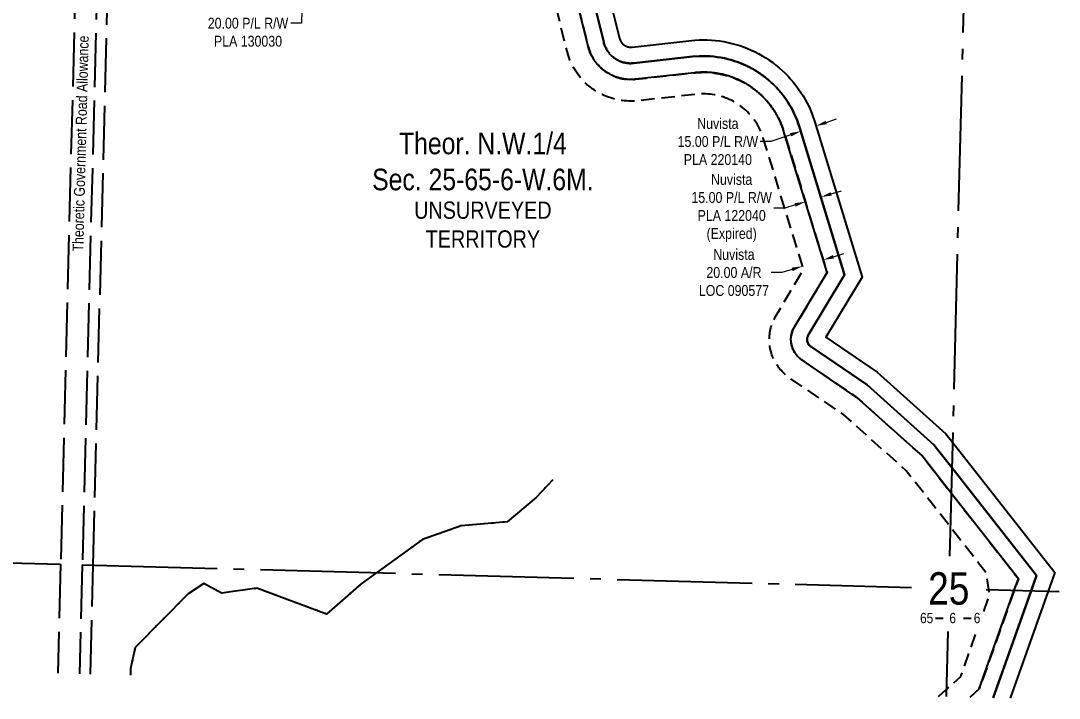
# Model space of a CAD drawing. Extents: x 383425 to 391668, y 6055101 to 6059545.
# Drawn here: x 385082 to 386043, y 6057669 to 6058296 of the extents above; entities that cross this region are included whole.
import ezdxf
from ezdxf.enums import TextEntityAlignment as Align

# ---------------------------------------------------------------- set-up
doc = ezdxf.new("R2010")
doc.units = 0
doc.header["$LTSCALE"] = 5
doc.header["$PDMODE"] = 35
doc.header["$PDSIZE"] = 20
for name, pattern in [('foc-ACCESSROAD', [3.75, 2.5, -1.25]), ('foc-QUARTERLINE', [33, 25, -3, 2, -3]), ('foc-UNSURVEYED', [12.5, 10, -2.5]), ('foc-WHEELTRACKS', [2, 0.4, -1.6])]:
    doc.linetypes.add(name, pattern=pattern)
doc.layers.get('Defpoints').update_dxf_attribs({"color": 9})
for name, color, linetype in [('10', 1, 'Continuous'), ('9', 3, 'Continuous'), ('C-AR', 13, 'foc-ACCESSROAD'), ('C-RW', 13, 'Continuous'), ('C-SYMBOL', 7, 'Continuous'), ('HYDROLOGY', 150, 'Continuous'), ('L-QSEC', 8, 'foc-QUARTERLINE'), ('L-ROAD-T', 7, 'Continuous'), ('L-SECLBL', 7, 'Continuous'), ('L-UNS-T', 3, 'Continuous'), ('L-USEC', 7, 'foc-UNSURVEYED'), ('T-WATER-P3', 160, 'foc-WHEELTRACKS')]:
    doc.layers.add(name, color=color, linetype=linetype)
doc.layers.add('C-AR-T', color=13, linetype='Continuous', lineweight=9)
doc.layers.add('C-RW-T', color=13, linetype='Continuous', lineweight=9)
doc.styles.add('175L', font='ARIALN.TTF', dxfattribs={"height": 20})
doc.styles.add('80CG', font='ARIALN.TTF', dxfattribs={"height": 10})
doc.styles.add('80L', font='ARIALN.TTF', dxfattribs={"height": 10})
doc.styles.add('foc-LtypeFont', font='ARIALN.TTF', dxfattribs={"height": 7.35})
doc.styles.add('SIMPLEX', font='ARIALN.TTF')
doc.linetypes.add('foc-TOPO-flowdirection-NOLINE', pattern='A,0,[">",foc-LtypeFont,S=0.3,R=0,X=0,Y=-0.945],-20,[">",foc-LtypeFont,S=0.3,R=0,X=0,Y=-0.945],0', length=20)
doc.dimstyles.new('Compass 5 000', dxfattribs={"dimscale": 5, "dimtxt": 9, "dimasz": 2, "dimexe": 0.2, "dimexo": 0.0625, "dimgap": 0.5, "dimtad": 0, "dimtih": 1, "dimtoh": 1, "dimzin": 0, "dimdsep": 46, "dimtxsty": '80CG', "dimcen": 0.1, "dimse1": 1, "dimse2": 1, "dimclrd": 256, "dimclrt": 256, "dimaunit": 1, "dimadec": 4, "dimazin": 0, "dimtfac": 0.06, "dimtofl": 0, "dimtmove": 0, "dimatfit": 1, "dimfxl": 0.2, "dimtolj": 1, "dimtzin": 0, "dimlwd": -1, "dimarcsym": 0})

# ---------------------------------------------------------------- blocks, each defined once
blk = doc.blocks.new('L-SECLBL')
at = {"layer": '9', "color": 7}
for p, q in [((-5.08, -27.83), (-12.29, -27.83)), ((20.7, -27.83), (13.5, -27.83))]:
    blk.add_line(p, q, dxfattribs=at)
at = {"layer": '10', "color": 2, "style": 'SIMPLEX'}
blk.add_attdef('SEC', text='', height=30, dxfattribs=at).set_placement((0, 0), align=Align.MIDDLE)
at = {"layer": '10', "color": 5, "style": '80L'}
blk.add_attdef('TWP', text='', height=9.5, dxfattribs=at).set_placement((-14.43, -27.37), align=Align.MIDDLE_RIGHT)
blk.add_attdef('RGE', text='', height=9.5, dxfattribs=at).set_placement((3.62, -27.37), align=Align.MIDDLE_CENTER)
blk.add_attdef('MER', text='', height=9.5, dxfattribs=at).set_placement((23.17, -27.37), align=Align.MIDDLE_LEFT)
blk = doc.blocks.new('*D82')
at = {"layer": 'C-AR-T', "transparency": 16777216}
for p, q in [((385834.5, 6058077.38), (385844.06, 6058080.31)), ((385796.25, 6058065.7), (385786.69, 6058062.77)), ((385786.69, 6058062.77), (385776.69, 6058062.77))]:
    blk.add_line(p, q, dxfattribs=at)
for points in [[(385834.01, 6058078.98), (385834.98, 6058075.79), (385824.93, 6058074.46)], [(385795.76, 6058067.29), (385796.74, 6058064.1), (385805.81, 6058068.62)]]:
    blk.add_solid(points, dxfattribs=at)
at = {"layer": 'Defpoints', "color": 0, "transparency": 16777216}
for p in [(385824.41, 6058076.18), (385805.29, 6058070.34), (385805.81, 6058068.62)]:
    blk.add_point(p, dxfattribs=at)
at = {"layer": 'C-AR-T', "transparency": 16777216, "insert": (385742.38, 6058062.77), "char_height": 10, "attachment_point": 5, "style": '80CG'}
blk.add_mtext('\\A1;Nuvista\\P20.00 A/R\\PLOC 090577', dxfattribs=at)
blk = doc.blocks.new('*D83')
at = {"layer": 'C-AR-T', "transparency": 16777216}
for p, q in [((385827.79, 6058201.62), (385837.24, 6058204.88)), ((385794.89, 6058190.24), (385776.59, 6058183.91)), ((385776.59, 6058183.91), (385766.59, 6058183.91))]:
    blk.add_line(p, q, dxfattribs=at)
for points in [[(385827.24, 6058203.19), (385828.33, 6058200.04), (385818.34, 6058198.35)], [(385794.35, 6058191.81), (385795.44, 6058188.66), (385804.34, 6058193.51)]]:
    blk.add_solid(points, dxfattribs=at)
at = {"layer": 'Defpoints', "color": 0, "transparency": 16777216}
for p in [(385804.34, 6058193.51), (385804.75, 6058192.34), (385818.74, 6058197.18)]:
    blk.add_point(p, dxfattribs=at)
at = {"layer": 'C-AR-T', "transparency": 16777216, "insert": (385727.51, 6058183.91), "char_height": 10, "attachment_point": 5, "style": '80CG'}
blk.add_mtext('\\A1;Nuvista\\P15.00 P/L R/W\\PPLA 220140', dxfattribs=at)
blk = doc.blocks.new('*D84')
at = {"layer": 'C-AR-T', "transparency": 16777216}
for p, q in [((385832.35, 6058135.53), (385841.91, 6058138.45)), ((385789.37, 6058122.4), (385779.37, 6058122.4)), ((385798.93, 6058125.32), (385789.37, 6058122.4))]:
    blk.add_line(p, q, dxfattribs=at)
for points in [[(385831.86, 6058137.13), (385832.83, 6058133.94), (385822.78, 6058132.61)], [(385798.45, 6058126.91), (385799.42, 6058123.73), (385808.5, 6058128.24)]]:
    blk.add_solid(points, dxfattribs=at)
at = {"layer": 'Defpoints', "color": 0, "transparency": 16777216}
for p in [(385819.24, 6058144.2), (385804.96, 6058139.83), (385808.5, 6058128.24)]:
    blk.add_point(p, dxfattribs=at)
at = {"layer": 'C-AR-T', "transparency": 16777216, "insert": (385740.28, 6058122.4), "char_height": 10, "attachment_point": 5, "style": '80CG'}
blk.add_mtext('\\A1;Nuvista\\P15.00 P/L R/W\\PPLA 122040\\P(Expired)', dxfattribs=at)
blk = doc.blocks.new('*D85')
at = {"layer": 'C-RW-T', "transparency": 16777216}
for p, q in [((385346.59, 6058474.1), (385346.83, 6058484.1)), ((385345.63, 6058434.12), (385342.25, 6058293.38)), ((385342.25, 6058293.38), (385332.25, 6058293.38))]:
    blk.add_line(p, q, dxfattribs=at)
for points in [[(385344.93, 6058474.14), (385348.26, 6058474.06), (385346.35, 6058464.1)], [(385343.96, 6058434.16), (385347.3, 6058434.08), (385345.87, 6058444.12)]]:
    blk.add_solid(points, dxfattribs=at)
at = {"layer": 'Defpoints', "color": 0, "transparency": 16777216}
for p in [(385328.49, 6058464.53), (385328.01, 6058444.55), (385345.87, 6058444.12)]:
    blk.add_point(p, dxfattribs=at)
at = {"layer": 'C-RW-T', "transparency": 16777216, "insert": (385292.71, 6058293.38), "char_height": 10, "attachment_point": 5, "style": '80CG'}
blk.add_mtext('\\A1;Nuvista\\P20.00 P/L R/W\\PPLA 130030', dxfattribs=at)

msp = doc.modelspace()

# ---------------------------------------------------------------- linework, layer by layer
at = {"layer": 'C-AR', "flags": 128}
for points in [[(385973.593, 6057749.153), (385979.042, 6057764.496), (385978.22, 6057769.516), (385975.625, 6057785.381), (385942.627, 6057827.41), (385901.83, 6057879.371), (385844.158, 6057931.143), (385793.918, 6057965.37), (385792.684, 6057966.243), (385791.481, 6057967.159), (385790.311, 6057968.117), (385789.176, 6057969.115), (385788.076, 6057970.153), (385787.015, 6057971.229), (385785.991, 6057972.342), (385785.007, 6057973.49), (385784.065, 6057974.672), (385783.164, 6057975.886), (385782.307, 6057977.131), (385781.494, 6057978.406), (385780.727, 6057979.709), (385780.005, 6057981.038), (385779.331, 6057982.391), (385778.706, 6057983.767), (385778.129, 6057985.165), (385777.601, 6057986.581), (385777.124, 6057988.016), (385776.698, 6057989.467), (385776.323, 6057990.932), (385776, 6057992.409), (385775.729, 6057993.896), (385775.51, 6057995.391), (385775.345, 6057996.895), (385775.232, 6057998.402), (385775.173, 6057999.912), (385775.166, 6058001.425), (385775.213, 6058002.936), (385775.314, 6058004.445), (385775.467, 6058005.948), (385775.673, 6058007.446), (385775.932, 6058008.936), (385776.243, 6058010.416), (385776.606, 6058011.883), (385777.021, 6058013.337), (385777.486, 6058014.775), (385778.002, 6058016.197), (385778.567, 6058017.599), (385779.182, 6058018.98), (385779.844, 6058020.339), (385781.311, 6058022.983), (385806.807, 6058065.363), (385769.583, 6058187.168), (385768.95, 6058189.118), (385768.247, 6058191.045), (385767.476, 6058192.945), (385766.639, 6058194.818), (385765.735, 6058196.659), (385764.767, 6058198.467), (385763.735, 6058200.239), (385762.641, 6058201.974), (385761.486, 6058203.669), (385760.272, 6058205.321), (385758.999, 6058206.93), (385757.671, 6058208.492), (385756.287, 6058210.006), (385754.851, 6058211.471), (385753.364, 6058212.883), (385751.828, 6058214.241), (385750.244, 6058215.545), (385748.615, 6058216.791), (385746.943, 6058217.979), (385745.23, 6058219.106), (385743.478, 6058220.172), (385741.689, 6058221.174), (385739.865, 6058222.114), (385738.01, 6058222.987), (385736.125, 6058223.795), (385734.212, 6058224.534), (385732.274, 6058225.206), (385730.313, 6058225.807), (385728.333, 6058226.34), (385726.335, 6058226.801), (385724.321, 6058227.192), (385722.295, 6058227.511), (385720.259, 6058227.757), (385718.215, 6058227.931), (385716.167, 6058228.032), (385714.116, 6058228.061), (385712.066, 6058228.017), (385707.976, 6058227.71), (385653.601, 6058221.706), (385651.481, 6058221.51), (385649.355, 6058221.386), (385647.227, 6058221.339), (385645.098, 6058221.365), (385642.971, 6058221.466), (385640.848, 6058221.642), (385638.734, 6058221.892), (385636.629, 6058222.216), (385634.538, 6058222.614), (385632.461, 6058223.084), (385630.403, 6058223.627), (385628.364, 6058224.243), (385626.348, 6058224.928), (385624.358, 6058225.685), (385622.395, 6058226.511), (385620.463, 6058227.405), (385618.563, 6058228.366), (385616.698, 6058229.393), (385614.869, 6058230.485), (385613.081, 6058231.641), (385611.334, 6058232.858), (385609.631, 6058234.136), (385607.974, 6058235.473), (385606.365, 6058236.868), (385604.805, 6058238.317), (385603.297, 6058239.821), (385601.843, 6058241.377), (385600.445, 6058242.982), (385599.103, 6058244.635), (385597.821, 6058246.335), (385596.598, 6058248.079), (385595.438, 6058249.864), (385594.341, 6058251.689), (385593.308, 6058253.551), (385592.342, 6058255.448), (385591.443, 6058257.378), (385590.611, 6058259.339), (385589.849, 6058261.327), (385589.158, 6058263.341), (385587.988, 6058267.435), (385560.994, 6058376.082), (385547.703, 6058439.213), (385546.558, 6058444.653), (385543.449, 6058459.322), (385536.078, 6058494.095), (385524.629, 6058548.807), (385516.102, 6058586.869), (385476.174, 6058765.146), (385473.259, 6058803.748), (385471.653, 6058825.073), (385470.848, 6058835.768), (385476.01, 6058834.215), (385491.362, 6058829.591), (385492.169, 6058818.899), (385495.058, 6058780.604), (385495.999, 6058768.097), (385536.717, 6058586.302), (385544.163, 6058553.043), (385553.37, 6058509.336), (385558.519, 6058484.881), (385563.971, 6058458.82), (385568.237, 6058438.725), (385580.485, 6058380.554), (385607.408, 6058272.188), (385607.629, 6058271.407), (385607.802, 6058270.81), (385608.036, 6058270.056), (385608.227, 6058269.456), (385608.48, 6058268.709), (385608.689, 6058268.107), (385608.962, 6058267.368), (385609.189, 6058266.766), (385609.475, 6058266.05), (385609.744, 6058265.458), (385610.076, 6058264.764), (385610.358, 6058264.184), (385610.708, 6058263.498), (385611.008, 6058262.919), (385611.376, 6058262.244), (385611.695, 6058261.666), (385612.08, 6058261.002), (385612.43, 6058260.402), (385612.832, 6058259.798), (385613.203, 6058259.253), (385613.637, 6058258.641), (385614.027, 6058258.099), (385614.476, 6058257.499), (385614.885, 6058256.961), (385615.349, 6058256.374), (385615.776, 6058255.841), (385616.282, 6058255.231), (385616.708, 6058254.762), (385617.213, 6058254.233), (385617.687, 6058253.741), (385618.205, 6058253.226), (385618.698, 6058252.741), (385619.229, 6058252.241), (385619.739, 6058251.766), (385620.281, 6058251.279), (385620.866, 6058250.761), (385621.366, 6058250.36), (385621.92, 6058249.932), (385622.492, 6058249.508), (385623.062, 6058249.09), (385623.644, 6058248.682), (385624.23, 6058248.276), (385624.821, 6058247.884), (385625.423, 6058247.491), (385626.021, 6058247.115), (385626.585, 6058246.777), (385627.097, 6058246.501), (385627.409, 6058246.334), (385627.846, 6058246.104), (385628.352, 6058245.846), (385628.669, 6058245.688), (385629.115, 6058245.468), (385629.627, 6058245.224), (385629.948, 6058245.073), (385630.404, 6058244.864), (385630.92, 6058244.634), (385631.247, 6058244.491), (385631.71, 6058244.292), (385632.231, 6058244.075), (385632.564, 6058243.956), (385633.038, 6058243.789), (385633.567, 6058243.609), (385633.903, 6058243.499), (385634.384, 6058243.342), (385634.917, 6058243.177), (385635.256, 6058243.075), (385635.744, 6058242.93), (385636.28, 6058242.779), (385636.623, 6058242.685), (385637.117, 6058242.554), (385637.655, 6058242.417), (385638, 6058242.333), (385638.491, 6058242.215), (385639.041, 6058242.114), (385639.39, 6058242.053), (385639.897, 6058241.966), (385640.44, 6058241.881), (385640.791, 6058241.829), (385641.303, 6058241.755), (385641.845, 6058241.684), (385642.198, 6058241.641), (385642.55, 6058241.599), (385642.877, 6058241.561), (385643.256, 6058241.524), (385643.609, 6058241.49), (385643.963, 6058241.457), (385644.295, 6058241.428), (385644.885, 6058241.39), (385645.38, 6058241.372), (385645.717, 6058241.365), (385646.089, 6058241.363), (385646.444, 6058241.363), (385646.799, 6058241.364), (385647.141, 6058241.366), (385647.508, 6058241.374), (385647.863, 6058241.383), (385648.218, 6058241.394), (385648.564, 6058241.404), (385648.927, 6058241.423), (385649.282, 6058241.444), (385649.636, 6058241.465), (385649.99, 6058241.486), (385650.344, 6058241.509), (385650.698, 6058241.532), (385651.05, 6058241.555), (385651.403, 6058241.579), (385705.779, 6058247.582), (385706.452, 6058247.64), (385707.126, 6058247.694), (385707.801, 6058247.748), (385708.501, 6058247.8), (385709.151, 6058247.839), (385709.827, 6058247.876), (385710.503, 6058247.911), (385711.231, 6058247.946), (385711.856, 6058247.967), (385712.533, 6058247.986), (385713.209, 6058248.003), (385713.965, 6058248.02), (385714.564, 6058248.024), (385715.241, 6058248.026), (385715.918, 6058248.025), (385716.656, 6058248.018), (385717.271, 6058247.985), (385717.947, 6058247.945), (385718.623, 6058247.903), (385719.429, 6058247.85), (385719.974, 6058247.807), (385720.65, 6058247.749), (385721.324, 6058247.69), (385722.154, 6058247.613), (385722.672, 6058247.56), (385723.345, 6058247.483), (385724.017, 6058247.406), (385724.689, 6058247.326), (385725.205, 6058247.262), (385726.03, 6058247.147), (385726.7, 6058247.052), (385727.335, 6058246.958), (385727.906, 6058246.85), (385728.699, 6058246.689), (385729.363, 6058246.553), (385730.026, 6058246.415), (385730.587, 6058246.295), (385731.349, 6058246.121), (385732.009, 6058245.969), (385732.668, 6058245.813), (385733.25, 6058245.673), (385733.982, 6058245.484), (385734.637, 6058245.313), (385735.29, 6058245.141), (385735.892, 6058244.98), (385736.592, 6058244.779), (385737.241, 6058244.593), (385737.84, 6058244.413), (385738.506, 6058244.189), (385739.172, 6058243.953), (385739.812, 6058243.726), (385740.45, 6058243.497), (385741.086, 6058243.265), (385741.72, 6058243.023), (385742.352, 6058242.779), (385742.983, 6058242.532), (385743.636, 6058242.275), (385744.238, 6058242.027), (385744.862, 6058241.767), (385745.485, 6058241.505), (385746.153, 6058241.22), (385746.723, 6058240.968), (385747.339, 6058240.692), (385747.89, 6058240.436), (385748.629, 6058240.067), (385749.163, 6058239.789), (385749.766, 6058239.475), (385750.366, 6058239.158), (385751.056, 6058238.791), (385751.558, 6058238.513), (385752.151, 6058238.182), (385752.741, 6058237.85), (385753.422, 6058237.465), (385753.914, 6058237.178), (385754.496, 6058236.833), (385755.075, 6058236.487), (385755.785, 6058236.059), (385756.226, 6058235.786), (385756.797, 6058235.427), (385757.292, 6058235.105), (385757.923, 6058234.669), (385758.351, 6058234.37), (385759.032, 6058233.881), (385759.583, 6058233.483), (385760.131, 6058233.084), (385760.571, 6058232.759), (385761.217, 6058232.271), (385761.755, 6058231.86), (385762.291, 6058231.448), (385762.741, 6058231.097), (385763.351, 6058230.609), (385763.876, 6058230.186), (385764.399, 6058229.762), (385764.859, 6058229.386), (385765.484, 6058228.858), (385765.94, 6058228.45), (385766.441, 6058227.989), (385766.901, 6058227.564), (385767.432, 6058227.055), (385767.922, 6058226.584), (385768.41, 6058226.112), (385768.876, 6058225.658), (385769.372, 6058225.156), (385769.848, 6058224.673), (385770.321, 6058224.191), (385770.791, 6058223.708), (385771.255, 6058223.215), (385771.715, 6058222.723), (385772.174, 6058222.231), (385772.646, 6058221.72), (385773.112, 6058221.202), (385773.516, 6058220.717), (385773.949, 6058220.19), (385774.411, 6058219.624), (385774.802, 6058219.129), (385775.222, 6058218.593), (385775.639, 6058218.058), (385776.1, 6058217.462), (385776.461, 6058216.981), (385776.864, 6058216.436), (385777.265, 6058215.892), (385777.725, 6058215.264), (385778.055, 6058214.798), (385778.443, 6058214.247), (385778.827, 6058213.695), (385779.282, 6058213.037), (385779.604, 6058212.561), (385779.944, 6058212.009), (385780.3, 6058211.426), (385780.732, 6058210.71), (385780.998, 6058210.258), (385781.34, 6058209.669), (385781.678, 6058209.079), (385782.013, 6058208.491), (385782.268, 6058208.037), (385782.667, 6058207.304), (385782.989, 6058206.708), (385783.307, 6058206.115), (385783.56, 6058205.634), (385783.927, 6058204.917), (385784.23, 6058204.317), (385784.531, 6058203.717), (385784.802, 6058203.175), (385785.101, 6058202.491), (385785.371, 6058201.865), (385785.637, 6058201.238), (385785.87, 6058200.684), (385786.154, 6058199.978), (385786.406, 6058199.346), (385786.655, 6058198.715), (385786.882, 6058198.134), (385787.134, 6058197.444), (385787.365, 6058196.807), (385787.594, 6058196.171), (385787.821, 6058195.536), (385788.046, 6058194.902), (385788.267, 6058194.271), (385788.487, 6058193.64), (385788.704, 6058193.011), (385828.531, 6058062.687), (385798.403, 6058012.61), (385798.048, 6058011.966), (385797.705, 6058011.311), (385797.339, 6058010.566), (385797.006, 6058009.84), (385796.699, 6058009.113), (385796.379, 6058008.18), (385796.15, 6058007.453), (385795.955, 6058006.775), (385795.76, 6058006.032), (385795.598, 6058005.32), (385795.46, 6058004.457), (385795.347, 6058003.621), (385795.251, 6058002.725), (385795.178, 6058001.824), (385795.169, 6058001.067), (385795.184, 6058000.265), (385795.219, 6057999.463), (385795.272, 6057998.7), (385795.35, 6057997.875), (385795.47, 6057997.142), (385795.614, 6057996.386), (385795.785, 6057995.601), (385795.984, 6057994.791), (385796.185, 6057994.052), (385796.418, 6057993.387), (385796.71, 6057992.609), (385797.013, 6057991.859), (385797.447, 6057990.874), (385797.739, 6057990.28), (385798.124, 6057989.593), (385798.508, 6057988.949), (385798.939, 6057988.263), (385799.395, 6057987.576), (385799.66, 6057987.198), (385799.952, 6057986.824), (385800.467, 6057986.2), (385800.939, 6057985.649), (385801.417, 6057985.124), (385802.043, 6057984.466), (385802.576, 6057983.968), (385803.178, 6057983.446), (385803.796, 6057982.937), (385804.292, 6057982.552), (385804.612, 6057982.31), (385805.107, 6057981.941), (385856.519, 6057946.913), (385916.48, 6057893.086), (385943.417, 6057858.776), (386005.61, 6057779.565), (386001.812, 6057768.869), (385969.38, 6057677.556), (385960.892, 6057669.945)], [(385931.795, 6057670.707), (385938.839, 6057677.023), (385952.244, 6057689.043), (385967.888, 6057733.091)]]:
    msp.add_lwpolyline(points, dxfattribs=at)
at = {"layer": 'C-RW', "flags": 128}
for points in [[(385595.056, 6058383.867), (385621.878, 6058275.839), (385622.108, 6058274.977), (385622.367, 6058274.122), (385622.656, 6058273.278), (385622.974, 6058272.443), (385623.321, 6058271.62), (385623.696, 6058270.81), (385624.099, 6058270.013), (385624.529, 6058269.231), (385624.986, 6058268.464), (385625.47, 6058267.714), (385625.98, 6058266.98), (385626.514, 6058266.265), (385627.073, 6058265.569), (385627.655, 6058264.892), (385628.261, 6058264.237), (385628.89, 6058263.601), (385629.54, 6058262.988), (385630.209, 6058262.4), (385630.745, 6058261.959), (385631.054, 6058261.709), (385631.442, 6058261.418), (385631.778, 6058261.166), (385632.157, 6058260.903), (385632.519, 6058260.65), (385632.889, 6058260.411), (385633.279, 6058260.159), (385633.638, 6058259.945), (385634.055, 6058259.696), (385634.402, 6058259.506), (385634.847, 6058259.26), (385635.181, 6058259.092), (385635.654, 6058258.853), (385635.974, 6058258.705), (385636.626, 6058258.41), (385637.452, 6058258.07), (385638.288, 6058257.757), (385639.136, 6058257.475), (385639.993, 6058257.224), (385640.857, 6058257.001), (385641.728, 6058256.808), (385642.607, 6058256.645), (385643.49, 6058256.513), (385644.377, 6058256.411), (385645.266, 6058256.341), (385646.158, 6058256.301), (385647.051, 6058256.293), (385647.944, 6058256.314), (385649.724, 6058256.451), (385704.014, 6058262.489), (385707.294, 6058262.792), (385710.582, 6058262.979), (385713.875, 6058263.049), (385717.169, 6058263.002), (385720.459, 6058262.839), (385723.74, 6058262.559), (385727.01, 6058262.162), (385730.264, 6058261.651), (385733.498, 6058261.023), (385735.961, 6058260.453), (385736.707, 6058260.282), (385739.068, 6058259.647), (385739.888, 6058259.428), (385742.168, 6058258.727), (385743.036, 6058258.461), (385745.253, 6058257.693), (385746.149, 6058257.383), (385748.31, 6058256.549), (385749.221, 6058256.195), (385751.308, 6058255.303), (385752.249, 6058254.899), (385753.492, 6058254.314), (385754.473, 6058253.853), (385755.229, 6058253.497), (385756.302, 6058252.945), (385757.434, 6058252.362), (385758.157, 6058251.99), (385759.083, 6058251.471), (385760.338, 6058250.768), (385761.031, 6058250.38), (385761.85, 6058249.881), (385763.167, 6058249.08), (385763.845, 6058248.668), (385764.552, 6058248.204), (385765.956, 6058247.281), (385766.598, 6058246.859), (385767.21, 6058246.424), (385768.662, 6058245.394), (385769.283, 6058244.953), (385769.828, 6058244.536), (385771.297, 6058243.414), (385771.901, 6058242.953), (385772.363, 6058242.573), (385773.882, 6058241.323), (385774.445, 6058240.861), (385774.847, 6058240.505), (385776.367, 6058239.163), (385776.913, 6058238.68), (385777.257, 6058238.354), (385778.799, 6058236.891), (385779.303, 6058236.413), (385779.587, 6058236.125), (385781.137, 6058234.545), (385781.734, 6058233.929), (385783.382, 6058232.127), (385783.936, 6058231.512), (385785.535, 6058229.635), (385786.059, 6058229.012), (385788.088, 6058226.441), (385790.028, 6058223.798), (385791.869, 6058221.095), (385793.623, 6058218.315), (385795.271, 6058215.486), (385796.824, 6058212.589), (385798.27, 6058209.646), (385799.654, 6058206.551), (385800.847, 6058203.611), (385802.998, 6058197.39), (385844.745, 6058060.649), (385811.112, 6058004.707), (385810.83, 6058004.176), (385810.626, 6058003.711), (385810.436, 6058003.19), (385810.284, 6058002.656), (385810.17, 6058002.114), (385810.076, 6058001.289), (385810.08, 6058000.181), (385810.188, 6057999.322), (385810.334, 6057998.681), (385810.499, 6057998.152), (385810.701, 6057997.636), (385810.939, 6057997.136), (385811.212, 6057996.652), (385811.517, 6057996.19), (385811.855, 6057995.75), (385812.223, 6057995.335), (385812.619, 6057994.947), (385813.005, 6057994.616), (385813.489, 6057994.259), (385865.747, 6057958.774), (385927.435, 6057903.397), (385944.01, 6057882.299), (386022.478, 6057782.389), (386017.531, 6057768.437), (385982.395, 6057669.381)], [(385982.395, 6057669.381), (386017.531, 6057768.437), (386022.468, 6057782.388), (385944.01, 6057882.299), (385927.435, 6057903.397), (385865.751, 6057958.763), (385813.493, 6057994.258), (385813.036, 6057994.596), (385812.623, 6057994.952), (385812.228, 6057995.343), (385811.861, 6057995.761), (385811.524, 6057996.204), (385811.22, 6057996.669), (385810.949, 6057997.155), (385810.713, 6057997.659), (385810.513, 6057998.178), (385810.349, 6057998.71), (385810.195, 6057999.42), (385810.099, 6058000.305), (385810.107, 6058001.385), (385810.195, 6058002.109), (385810.309, 6058002.653), (385810.462, 6058003.189), (385810.651, 6058003.711), (385810.87, 6058004.216), (385811.15, 6058004.739), (385844.758, 6058060.644), (385802.999, 6058197.388), (385801.948, 6058200.474), (385800.849, 6058203.609), (385799.644, 6058206.577), (385798.269, 6058209.649), (385796.822, 6058212.595), (385795.269, 6058215.494), (385793.618, 6058218.327), (385791.863, 6058221.108), (385790.019, 6058223.815), (385788.076, 6058226.46), (385786.043, 6058229.034), (385785.535, 6058229.636), (385783.918, 6058231.536), (385783.383, 6058232.128), (385781.711, 6058233.957), (385781.138, 6058234.547), (385779.412, 6058236.303), (385778.8, 6058236.892), (385777.258, 6058238.355), (385776.922, 6058238.673), (385776.367, 6058239.163), (385774.847, 6058240.507), (385774.454, 6058240.854), (385773.883, 6058241.324), (385772.363, 6058242.573), (385771.91, 6058242.946), (385771.297, 6058243.415), (385769.829, 6058244.537), (385769.293, 6058244.946), (385768.662, 6058245.394), (385767.211, 6058246.424), (385766.608, 6058246.852), (385765.956, 6058247.281), (385764.552, 6058248.204), (385763.856, 6058248.662), (385763.167, 6058249.08), (385761.85, 6058249.881), (385761.042, 6058250.373), (385760.338, 6058250.768), (385759.083, 6058251.471), (385758.169, 6058251.983), (385757.434, 6058252.361), (385756.302, 6058252.944), (385755.241, 6058253.49), (385754.473, 6058253.852), (385753.493, 6058254.313), (385752.261, 6058254.892), (385751.308, 6058255.301), (385749.233, 6058256.188), (385748.31, 6058256.547), (385746.161, 6058257.376), (385745.253, 6058257.691), (385743.049, 6058258.454), (385742.168, 6058258.724), (385739.901, 6058259.421), (385739.068, 6058259.644), (385736.72, 6058260.275), (385735.961, 6058260.45), (385733.511, 6058261.016), (385730.278, 6058261.644), (385727.024, 6058262.155), (385723.754, 6058262.552), (385720.473, 6058262.832), (385717.184, 6058262.995), (385713.891, 6058263.043), (385710.598, 6058262.972), (385707.294, 6058262.77), (385704.031, 6058262.482), (385649.724, 6058256.452), (385648.825, 6058256.378), (385647.939, 6058256.315), (385647.044, 6058256.293), (385646.148, 6058256.302), (385645.254, 6058256.343), (385644.361, 6058256.414), (385643.472, 6058256.516), (385642.586, 6058256.649), (385641.706, 6058256.813), (385640.832, 6058257.008), (385639.965, 6058257.233), (385639.106, 6058257.486), (385638.257, 6058257.77), (385637.419, 6058258.085), (385636.591, 6058258.428), (385635.975, 6058258.708), (385635.656, 6058258.854), (385635.182, 6058259.095), (385634.85, 6058259.262), (385634.403, 6058259.508), (385634.058, 6058259.698), (385633.639, 6058259.948), (385633.282, 6058260.16), (385632.889, 6058260.414), (385632.523, 6058260.651), (385632.158, 6058260.905), (385631.781, 6058261.167), (385631.443, 6058261.421), (385631.058, 6058261.709), (385630.746, 6058261.961), (385630.248, 6058262.369), (385629.575, 6058262.957), (385628.922, 6058263.571), (385628.291, 6058264.208), (385627.682, 6058264.864), (385627.097, 6058265.541), (385626.535, 6058266.239), (385625.998, 6058266.956), (385625.486, 6058267.69), (385625.001, 6058268.442), (385624.541, 6058269.211), (385624.109, 6058269.995), (385623.704, 6058270.794), (385623.327, 6058271.606), (385622.979, 6058272.431), (385622.66, 6058273.268), (385622.37, 6058274.114), (385622.111, 6058274.979), (385621.878, 6058275.836), (385595.056, 6058383.864)], [(385609.673, 6058387.206), (385636.479, 6058279.258), (385636.699, 6058278.537), (385636.97, 6058277.833), (385637.289, 6058277.149), (385637.655, 6058276.49), (385638.066, 6058275.857), (385638.521, 6058275.256), (385639.017, 6058274.687), (385639.551, 6058274.155), (385640.122, 6058273.662), (385640.571, 6058273.317), (385640.881, 6058273.102), (385641.198, 6058272.898), (385641.522, 6058272.704), (385641.853, 6058272.523), (385642.19, 6058272.353), (385642.532, 6058272.196), (385642.88, 6058272.05), (385643.233, 6058271.916), (385643.59, 6058271.795), (385643.952, 6058271.686), (385644.317, 6058271.591), (385644.685, 6058271.508), (385645.056, 6058271.438), (385645.429, 6058271.382), (385645.803, 6058271.338), (385646.179, 6058271.308), (385646.557, 6058271.29), (385646.934, 6058271.286), (385647.311, 6058271.296), (385648.063, 6058271.354), (385706.241, 6058277.715), (385710.061, 6058277.933), (385713.885, 6058278.014), (385717.71, 6058277.96), (385721.531, 6058277.77), (385725.342, 6058277.444), (385729.14, 6058276.984), (385732.919, 6058276.389), (385736.674, 6058275.661), (385740.401, 6058274.799), (385744.096, 6058273.806), (385747.752, 6058272.683), (385751.367, 6058271.43), (385754.935, 6058270.05), (385758.451, 6058268.544), (385761.912, 6058266.915), (385765.313, 6058265.163), (385768.65, 6058263.292), (385771.918, 6058261.304), (385775.113, 6058259.201), (385778.233, 6058256.986), (385781.271, 6058254.661), (385784.224, 6058252.23), (385787.09, 6058249.697), (385789.865, 6058247.063), (385792.543, 6058244.332), (385795.124, 6058241.507), (385797.602, 6058238.594), (385799.975, 6058235.593), (385802.241, 6058232.511), (385804.396, 6058229.35), (385806.437, 6058226.114), (385808.362, 6058222.808), (385810.168, 6058219.437), (385811.854, 6058216.003), (385813.417, 6058212.511), (385814.855, 6058208.966), (385817.349, 6058201.734), (385861.088, 6058058.623), (385827.549, 6058002.831), (385875.023, 6057970.563), (385938.419, 6057913.682), (385944.602, 6057905.806), (386039.327, 6057785.155), (386033.252, 6057768.006), (385998.156, 6057668.968)], [(385960.892, 6057669.945), (385969.38, 6057677.556), (386001.812, 6057768.869), (386005.61, 6057779.565), (385943.417, 6057858.776), (385916.48, 6057893.086), (385856.519, 6057946.913), (385805.142, 6057981.916), (385804.428, 6057982.438), (385803.836, 6057982.891), (385803.214, 6057983.402), (385802.61, 6057983.93), (385802.05, 6057984.456), (385801.453, 6057985.072), (385800.941, 6057985.632), (385800.442, 6057986.214), (385799.933, 6057986.842), (385799.537, 6057987.371), (385798.957, 6057988.219), (385798.524, 6057988.902), (385798.127, 6057989.572), (385797.742, 6057990.271), (385797.416, 6057990.93), (385797.031, 6057991.789), (385796.725, 6057992.538), (385796.439, 6057993.306), (385796.195, 6057994.022), (385795.981, 6057994.778), (385795.78, 6057995.575), (385795.609, 6057996.362), (385795.465, 6057997.137), (385795.346, 6057997.903), (385795.263, 6057998.717), (385795.206, 6057999.502), (385795.173, 6058000.307), (385795.164, 6058001.111), (385795.181, 6058001.893), (385795.244, 6058002.747), (385795.332, 6058003.597), (385795.444, 6058004.415), (385795.583, 6058005.244), (385795.747, 6058005.996), (385795.941, 6058006.759), (385796.149, 6058007.487), (385796.388, 6058008.234), (385796.686, 6058009.081), (385796.991, 6058009.818), (385797.321, 6058010.551), (385797.681, 6058011.286), (385798.048, 6058011.966), (385798.422, 6058012.642), (385828.531, 6058062.687), (385788.704, 6058193.011), (385788.493, 6058193.646), (385788.28, 6058194.282), (385788.064, 6058194.92), (385787.836, 6058195.586), (385787.616, 6058196.195), (385787.386, 6058196.83), (385787.154, 6058197.467), (385786.893, 6058198.182), (385786.672, 6058198.737), (385786.421, 6058199.365), (385786.168, 6058199.995), (385785.869, 6058200.736), (385785.646, 6058201.25), (385785.376, 6058201.871), (385785.103, 6058202.493), (385784.771, 6058203.242), (385784.533, 6058203.721), (385784.234, 6058204.323), (385783.934, 6058204.927), (385783.542, 6058205.71), (385783.318, 6058206.133), (385783, 6058206.726), (385782.679, 6058207.323), (385782.135, 6058208.321), (385781.689, 6058209.098), (385781.349, 6058209.685), (385780.895, 6058210.466), (385780.303, 6058211.432), (385779.945, 6058212.01), (385779.602, 6058212.559), (385779.32, 6058212.988), (385778.831, 6058213.702), (385778.448, 6058214.258), (385778.063, 6058214.814), (385777.765, 6058215.243), (385777.275, 6058215.911), (385776.874, 6058216.456), (385776.471, 6058217.002), (385776.135, 6058217.454), (385775.647, 6058218.078), (385775.229, 6058218.61), (385774.809, 6058219.144), (385774.434, 6058219.617), (385773.951, 6058220.197), (385773.516, 6058220.717), (385773.11, 6058221.199), (385772.657, 6058221.717), (385772.177, 6058222.239), (385771.72, 6058222.735), (385771.261, 6058223.231), (385770.799, 6058223.73), (385770.329, 6058224.211), (385769.856, 6058224.694), (385769.38, 6058225.178), (385768.875, 6058225.691), (385768.416, 6058226.132), (385767.927, 6058226.6), (385767.437, 6058227.07), (385766.886, 6058227.594), (385766.443, 6058227.995), (385765.94, 6058228.449), (385765.483, 6058228.855), (385764.831, 6058229.419), (385764.402, 6058229.772), (385763.88, 6058230.198), (385763.355, 6058230.625), (385762.707, 6058231.152), (385762.296, 6058231.469), (385761.761, 6058231.88), (385761.222, 6058232.291), (385760.525, 6058232.822), (385760.136, 6058233.104), (385759.587, 6058233.499), (385759.036, 6058233.894), (385758.29, 6058234.427), (385757.924, 6058234.676), (385757.292, 6058235.102), (385756.797, 6058235.426), (385756.228, 6058235.793), (385755.854, 6058236.03), (385755.078, 6058236.5), (385754.499, 6058236.849), (385753.919, 6058237.197), (385753.493, 6058237.45), (385752.746, 6058237.87), (385752.156, 6058238.202), (385751.563, 6058238.534), (385751.106, 6058238.788), (385750.369, 6058239.173), (385749.768, 6058239.487), (385749.165, 6058239.799), (385748.665, 6058240.058), (385747.89, 6058240.434), (385747.339, 6058240.691), (385746.724, 6058240.974), (385746.179, 6058241.223), (385745.487, 6058241.517), (385744.864, 6058241.781), (385744.241, 6058242.046), (385743.651, 6058242.293), (385742.986, 6058242.553), (385742.355, 6058242.798), (385741.723, 6058243.042), (385741.089, 6058243.286), (385740.452, 6058243.512), (385739.813, 6058243.738), (385739.173, 6058243.962), (385738.495, 6058244.2), (385737.839, 6058244.411), (385737.241, 6058244.593), (385736.593, 6058244.785), (385735.868, 6058245.001), (385735.292, 6058245.155), (385734.638, 6058245.329), (385733.984, 6058245.502), (385733.214, 6058245.705), (385732.67, 6058245.833), (385732.011, 6058245.988), (385731.351, 6058246.14), (385730.538, 6058246.327), (385730.027, 6058246.431), (385729.364, 6058246.565), (385728.699, 6058246.697), (385727.843, 6058246.867), (385727.335, 6058246.956), (385726.7, 6058247.053), (385726.031, 6058247.154), (385725.129, 6058247.288), (385724.69, 6058247.341), (385724.018, 6058247.422), (385723.346, 6058247.501), (385722.673, 6058247.58), (385722.233, 6058247.629), (385721.325, 6058247.709), (385720.65, 6058247.768), (385719.975, 6058247.825), (385719.495, 6058247.864), (385718.624, 6058247.914), (385717.948, 6058247.952), (385717.271, 6058247.989), (385716.73, 6058248.017), (385715.918, 6058248.026), (385715.241, 6058248.031), (385714.564, 6058248.036), (385714.004, 6058248.037), (385713.21, 6058248.019), (385712.533, 6058248.004), (385711.856, 6058247.987), (385711.257, 6058247.97), (385710.503, 6058247.924), (385709.827, 6058247.881), (385709.151, 6058247.837), (385708.501, 6058247.793), (385707.801, 6058247.741), (385707.126, 6058247.689), (385706.452, 6058247.636), (385705.779, 6058247.582), (385651.403, 6058241.579), (385651.051, 6058241.549), (385650.698, 6058241.52), (385650.344, 6058241.493), (385649.985, 6058241.467), (385649.636, 6058241.446), (385649.282, 6058241.425), (385648.927, 6058241.404), (385648.56, 6058241.384), (385648.218, 6058241.376), (385647.863, 6058241.366), (385647.509, 6058241.358), (385647.134, 6058241.349), (385646.798, 6058241.35), (385646.444, 6058241.352), (385646.089, 6058241.355), (385645.708, 6058241.358), (385645.38, 6058241.369), (385644.885, 6058241.389), (385644.123, 6058241.437), (385643.609, 6058241.481), (385643.256, 6058241.513), (385642.707, 6058241.567), (385642.197, 6058241.627), (385641.844, 6058241.67), (385641.367, 6058241.73), (385640.79, 6058241.816), (385640.439, 6058241.869), (385639.959, 6058241.944), (385639.39, 6058242.047), (385639.041, 6058242.111), (385638.554, 6058242.201), (385638, 6058242.33), (385637.654, 6058242.411), (385637.17, 6058242.529), (385636.622, 6058242.674), (385636.279, 6058242.766), (385635.793, 6058242.899), (385635.254, 6058243.06), (385634.915, 6058243.162), (385634.429, 6058243.311), (385633.901, 6058243.487), (385633.565, 6058243.6), (385633.08, 6058243.764), (385632.563, 6058243.955), (385632.231, 6058244.077), (385631.749, 6058244.27), (385631.246, 6058244.484), (385630.918, 6058244.623), (385630.437, 6058244.832), (385629.946, 6058245.06), (385629.624, 6058245.209), (385629.145, 6058245.435), (385628.666, 6058245.674), (385628.349, 6058245.833), (385627.873, 6058246.075), (385627.408, 6058246.327), (385627.096, 6058246.495), (385626.618, 6058246.756), (385626.021, 6058247.113), (385625.423, 6058247.479), (385624.818, 6058247.872), (385624.227, 6058248.259), (385623.64, 6058248.667), (385623.057, 6058249.075), (385622.489, 6058249.496), (385621.914, 6058249.924), (385621.366, 6058250.358), (385620.832, 6058250.787), (385620.278, 6058251.272), (385619.728, 6058251.757), (385619.224, 6058252.227), (385618.685, 6058252.731), (385618.2, 6058253.212), (385617.674, 6058253.735), (385617.21, 6058254.224), (385616.697, 6058254.767), (385616.283, 6058255.233), (385615.762, 6058255.846), (385615.344, 6058256.363), (385614.866, 6058256.96), (385614.47, 6058257.484), (385614.007, 6058258.099), (385613.631, 6058258.629), (385613.185, 6058259.261), (385612.83, 6058259.795), (385612.41, 6058260.434), (385612.076, 6058260.996), (385611.674, 6058261.678), (385611.368, 6058262.231), (385610.984, 6058262.929), (385610.699, 6058263.484), (385610.335, 6058264.198), (385610.069, 6058264.756), (385609.726, 6058265.482), (385609.476, 6058266.052), (385609.17, 6058266.794), (385608.955, 6058267.361), (385608.665, 6058268.131), (385608.469, 6058268.697), (385608.201, 6058269.481), (385608.029, 6058270.05), (385607.803, 6058270.811), (385607.631, 6058271.408), (385607.4, 6058272.22), (385580.485, 6058380.554)]]:
    msp.add_lwpolyline(points, dxfattribs=at)
at = {"layer": 'HYDROLOGY', "flags": 128}
msp.add_lwpolyline([(385183.941, 6057696.313), (385184.076, 6057690.296)], dxfattribs=at)
at = {"layer": 'L-QSEC'}
for p, q in [((385961.45, 6058574.65), (385941.945, 6057800.51)), ((384352.127, 6057813.062), (385119.26, 6057793.02)), ((385139.365, 6057792.475), (385906.712, 6057771.474)), ((385975.942, 6057769.579), (386043.408, 6057767.733)), ((385940.183, 6057730.56), (385938.671, 6057670.527))]:
    msp.add_line(p, q, dxfattribs=at)
at = {"layer": 'L-USEC'}
for p, q in [((385139.66, 6058597.23), (385119.26, 6057793.02)), ((385159.766, 6058596.72), (385139.366, 6057792.51)), ((385149.41, 6057792.2), (385169.81, 6058596.4)), ((385119.26, 6057793.02), (385116.698, 6057692.061)), ((385139.366, 6057792.51), (385136.804, 6057691.551)), ((385146.85, 6057691.271), (385149.41, 6057792.2))]:
    msp.add_line(p, q, dxfattribs=at)
at = {"layer": 'T-WATER-P3', "flags": 128}
msp.add_lwpolyline([(385574.872, 6057871.081), (385559.381, 6057854.695), (385532.559, 6057832.173), (385490.05, 6057828.321), (385454.098, 6057815.657), (385397.486, 6057774.864), (385365.379, 6057746.799), (385300.9, 6057770.645), (385268.212, 6057766.19), (385251.906, 6057774.978), (385237.308, 6057765.515), (385188.391, 6057715.795), (385183.941, 6057696.313)], dxfattribs=at)
at = {"layer": 'T-WATER-P3', "linetype": 'foc-TOPO-flowdirection-NOLINE', "flags": 128}
msp.add_lwpolyline([(385574.872, 6057871.081), (385559.381, 6057854.695), (385532.559, 6057832.173), (385490.05, 6057828.321), (385454.098, 6057815.657), (385397.486, 6057774.864), (385365.379, 6057746.799), (385300.9, 6057770.645), (385268.212, 6057766.19), (385251.906, 6057774.978), (385237.308, 6057765.515), (385188.391, 6057715.795), (385183.941, 6057696.313)], dxfattribs=at)

# ---------------------------------------------------------------- block references
at = {"layer": 'L-SECLBL', "xscale": 0.999619, "yscale": 0.999619, "zscale": 0.999619}
msp.add_blockref('L-SECLBL', (385941.19, 6057770.53), dxfattribs=at).add_auto_attribs({'SEC': '25', 'TWP': '65', 'RGE': '6', 'MER': '6'})

# ---------------------------------------------------------------- texts
at = {"layer": 'C-SYMBOL', "color": 3, "insert": (385510.067, 6058192.205), "char_height": 19.99238, "width": 203.16486, "attachment_point": 2, "style": '175L'}
msp.add_mtext('Theor. N.W.1/4\\PSec. 25-65-6-W.6M.', dxfattribs=at)
at = {"layer": 'L-ROAD-T', "style": '80L'}
msp.add_text('Theoretic Government Road Allowance', height=9.99619, rotation=88.546918, dxfattribs=at).set_placement((385137.828, 6058182.094), align=Align.MIDDLE_CENTER)
at = {"layer": 'L-UNS-T', "color": 3, "insert": (385510.067, 6058107.046), "char_height": 15.9939, "attachment_point": 5, "style": '80L'}
msp.add_mtext_dynamic_manual_height_columns('UNSURVEYED TERRITORY', width=126.41375, gutter_width=47.5, heights=[0], dxfattribs=at)

# ---------------------------------------------------------------- dimensions: what is measured, and where the dimension line sits
at = {"layer": 'C-AR-T'}
for base, p1, p2, angle, text, picture, middle in [((385804.341, 6058193.507), (385818.742, 6058197.176), (385804.747, 6058192.336), 199.077711, 'Nuvista\\P15.00 P/L R/W\\PPLA 220140', '*D83', (385727.505, 6058183.91)), ((385808.497, 6058128.243), (385819.242, 6058144.197), (385804.956, 6058139.831), 196.993339, 'Nuvista\\P15.00 P/L R/W\\PPLA 122040\\P(Expired)', '*D84', (385740.284, 6058122.398))]:
    dim = msp.add_linear_dim(base=base, p1=p1, p2=p2, angle=angle, text=text, dimstyle='Compass 5 000', dxfattribs=at)
    dim.commit()
    dim.dimension.update_dxf_attribs({"geometry": picture, "text_midpoint": middle, "dimtype": 161})
dim = msp.add_aligned_dim(p1=(385824.408, 6058076.18), p2=(385805.287, 6058070.337), distance=1.796, text='Nuvista\\P20.00 A/R\\PLOC 090577', dimstyle='Compass 5 000', dxfattribs=at)
dim.commit()
dim.dimension.update_dxf_attribs({"geometry": '*D82', "text_midpoint": (385742.385, 6058062.774)})
at = {"layer": 'C-RW-T'}
dim = msp.add_linear_dim(base=(385345.871, 6058444.116), p1=(385328.492, 6058464.532), p2=(385328.012, 6058444.545), angle=268.623727, text='Nuvista\\P20.00 P/L R/W\\PPLA 130030', dimstyle='Compass 5 000', dxfattribs=at)
dim.commit()
dim.dimension.update_dxf_attribs({"geometry": '*D85', "text_midpoint": (385292.71, 6058293.376), "dimtype": 161})

doc.saveas('drawing.dxf')
